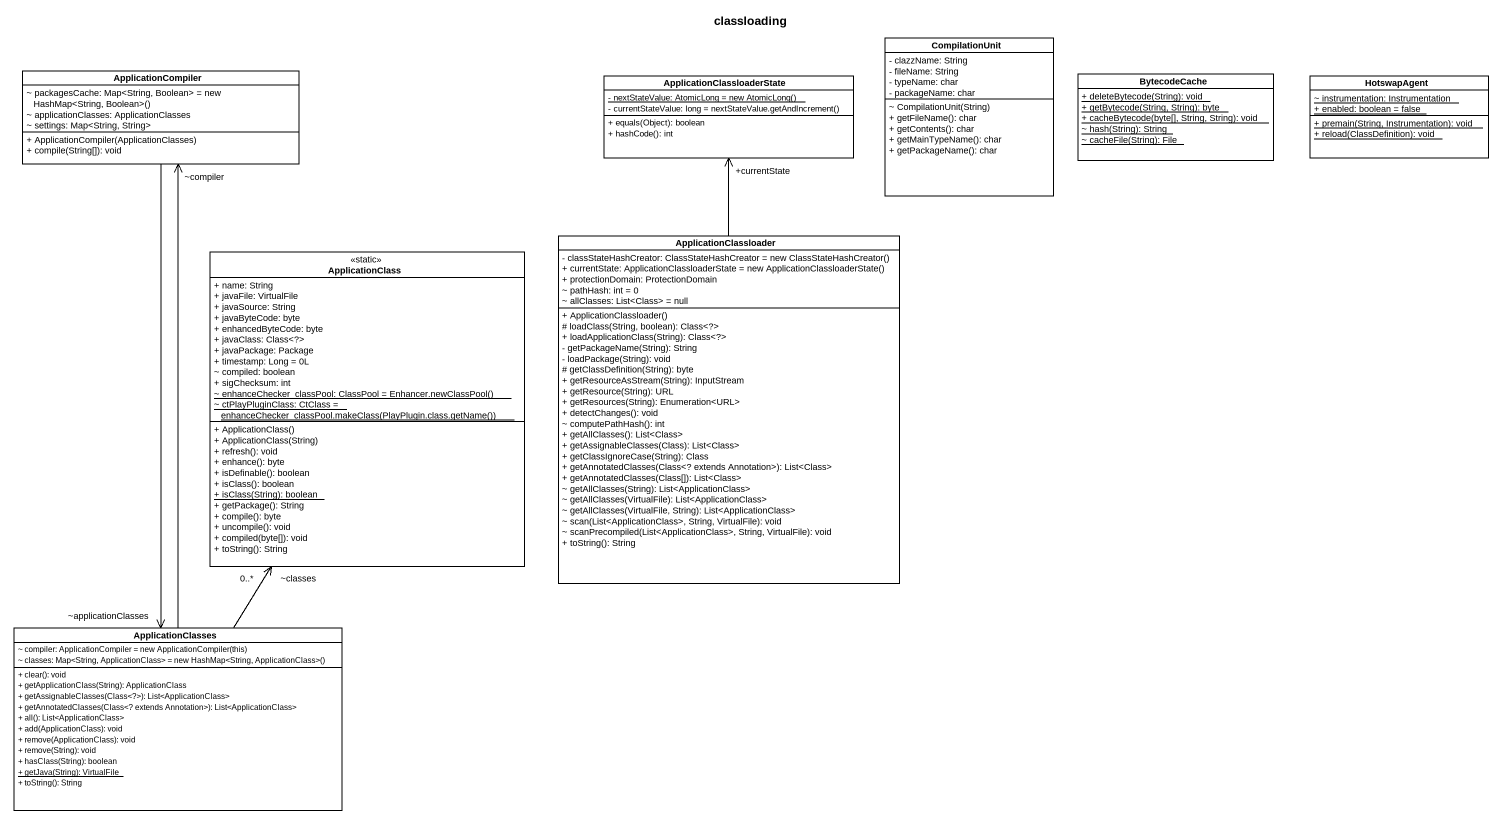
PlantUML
@startuml
title classloading
hide circle
hide empty members
skinparam classAttributeIconSize 0
class ApplicationCompiler {
  {field} ~ packagesCache: Map<String, Boolean> = new HashMap<String, Boolean>()
  ~ applicationClasses: ApplicationClasses
  ~ settings: Map<String, String>
  + ApplicationCompiler(ApplicationClasses)
  + compile(String[]): void
}
class CompilationUnit {
  - clazzName: String
  - fileName: String
  - typeName: char
  - packageName: char
  ~ CompilationUnit(String)
  + getFileName(): char
  + getContents(): char
  + getMainTypeName(): char
  + getPackageName(): char
}
class ApplicationClassloaderState {
  {static} {field} - nextStateValue: AtomicLong = new AtomicLong()
  {field} - currentStateValue: long = nextStateValue.getAndIncrement()
  + equals(Object): boolean
  + hashCode(): int
}
class BytecodeCache {
  {static} + deleteBytecode(String): void
  {static} + getBytecode(String, String): byte
  {static} + cacheBytecode(byte[], String, String): void
  {static} ~ hash(String): String
  {static} ~ cacheFile(String): File
}
class HotswapAgent {
  {static} ~ instrumentation: Instrumentation
  {static} + enabled: boolean = false
  {static} + premain(String, Instrumentation): void
  {static} + reload(ClassDefinition): void
}
class ApplicationClass <<static>> {
  + name: String
  + javaFile: VirtualFile
  + javaSource: String
  + javaByteCode: byte
  + enhancedByteCode: byte
  + javaClass: Class<?>
  + javaPackage: Package
  + timestamp: Long = 0L
  ~ compiled: boolean
  + sigChecksum: int
  {static} {field} ~ enhanceChecker_classPool: ClassPool = Enhancer.newClassPool()
  {static} {field} ~ ctPlayPluginClass: CtClass = enhanceChecker_classPool.makeClass(PlayPlugin.class.getName())
  + ApplicationClass()
  + ApplicationClass(String)
  + refresh(): void
  + enhance(): byte
  + isDefinable(): boolean
  + isClass(): boolean
  {static} + isClass(String): boolean
  + getPackage(): String
  + compile(): byte
  + uncompile(): void
  + compiled(byte[]): void
  + toString(): String
}
class ApplicationClassloader {
  {field} - classStateHashCreator: ClassStateHashCreator = new ClassStateHashCreator()
  {field} + currentState: ApplicationClassloaderState = new ApplicationClassloaderState()
  + protectionDomain: ProtectionDomain
  ~ pathHash: int = 0
  ~ allClasses: List<Class> = null
  + ApplicationClassloader()
  # loadClass(String, boolean): Class<?>
  + loadApplicationClass(String): Class<?>
  - getPackageName(String): String
  - loadPackage(String): void
  # getClassDefinition(String): byte
  + getResourceAsStream(String): InputStream
  + getResource(String): URL
  + getResources(String): Enumeration<URL>
  + detectChanges(): void
  ~ computePathHash(): int
  + getAllClasses(): List<Class>
  + getAssignableClasses(Class): List<Class>
  + getClassIgnoreCase(String): Class
  + getAnnotatedClasses(Class<? extends Annotation>): List<Class>
  + getAnnotatedClasses(Class[]): List<Class>
  ~ getAllClasses(String): List<ApplicationClass>
  ~ getAllClasses(VirtualFile): List<ApplicationClass>
  ~ getAllClasses(VirtualFile, String): List<ApplicationClass>
  ~ scan(List<ApplicationClass>, String, VirtualFile): void
  ~ scanPrecompiled(List<ApplicationClass>, String, VirtualFile): void
  + toString(): String
}
class ApplicationClasses {
  {field} ~ compiler: ApplicationCompiler = new ApplicationCompiler(this)
  {field} ~ classes: Map<String, ApplicationClass> = new HashMap<String, ApplicationClass>()
  + clear(): void
  + getApplicationClass(String): ApplicationClass
  + getAssignableClasses(Class<?>): List<ApplicationClass>
  + getAnnotatedClasses(Class<? extends Annotation>): List<ApplicationClass>
  + all(): List<ApplicationClass>
  + add(ApplicationClass): void
  + remove(ApplicationClass): void
  + remove(String): void
  + hasClass(String): boolean
  {static} + getJava(String): VirtualFile
  + toString(): String
}
ApplicationCompiler --> "~applicationClasses" ApplicationClasses
ApplicationClassloader -up-> "+currentState" ApplicationClassloaderState
ApplicationClasses -up-> "~compiler" ApplicationCompiler
ApplicationClasses -up-> "~classes\n0..*" ApplicationClass
@enduml
